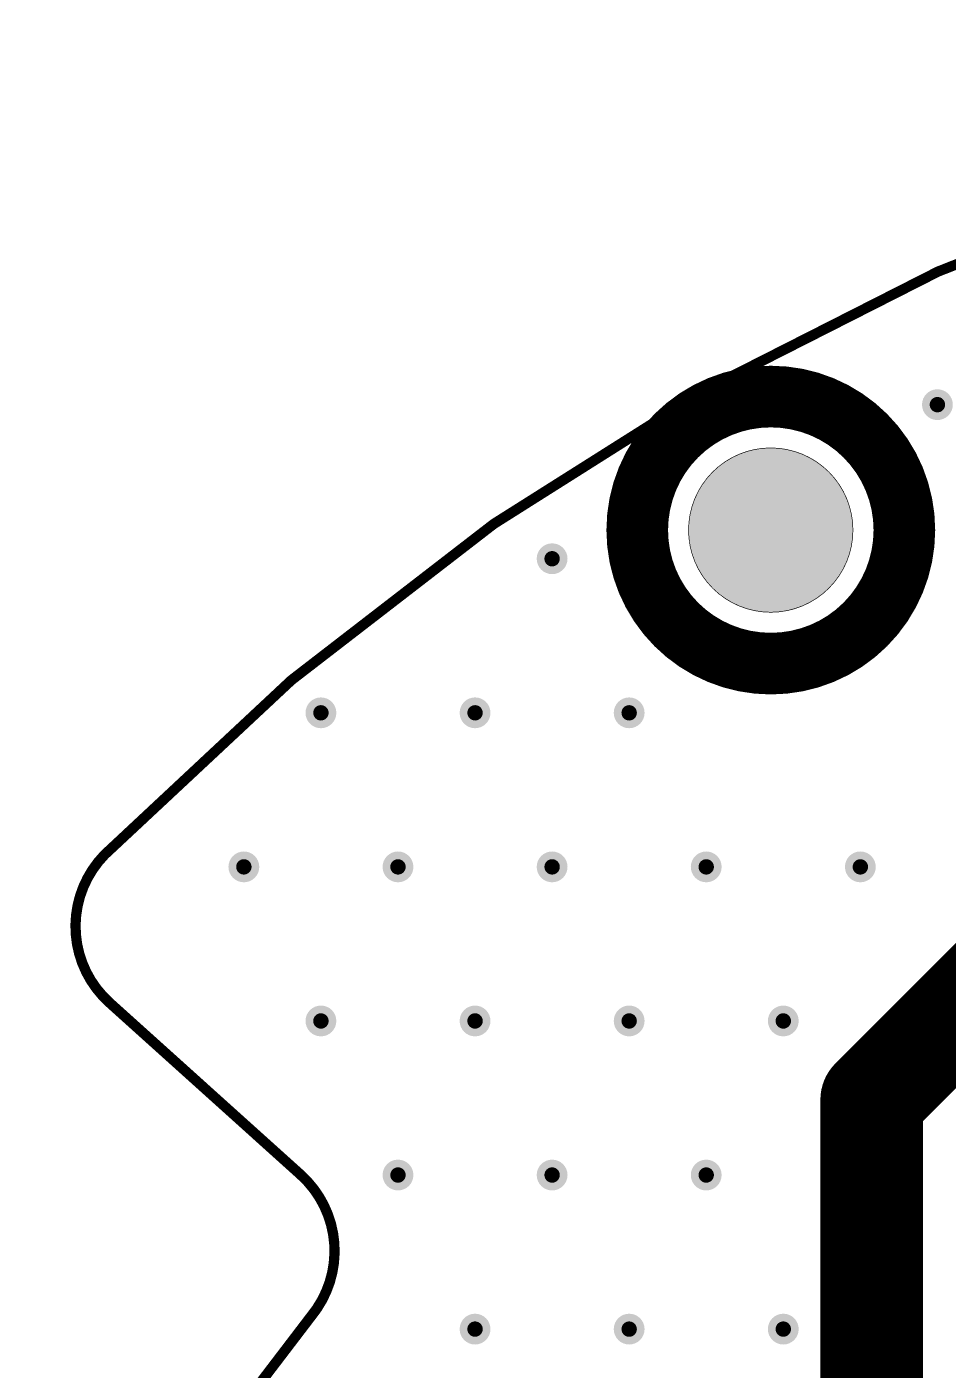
# Model space of a CAD drawing. Header units: inches. Extents: x 0 to 106, y 0 to 106.
# Drawn here: x 13.53 to 31.46, y 79.95 to 106.11 of the extents above; entities that cross this region are included whole.
import ezdxf

# ---------------------------------------------------------------- set-up
doc = ezdxf.new("R2010")
doc.units = ezdxf.units.IN
for name, color, linetype in [('Board shape', 56, 'Continuous'), ('Bottom Layer', 5, 'Continuous'), ('Keep-Out Layer', 6, 'Continuous'), ('Mechanical 1', 6, 'Continuous'), ('Pad Holes', 156, 'Continuous'), ('Top Layer', 1, 'Continuous'), ('Via Holes', 16, 'Continuous')]:
    doc.layers.add(name, color=color, linetype=linetype)

msp = doc.modelspace()

# ---------------------------------------------------------------- hatches: boundary and pattern name
at = {"layer": 'Bottom Layer'}
h = msp.add_hatch(color=5, dxfattribs=at)
edge = h.paths.add_edge_path()
edge.add_arc((31.25, 98.75), 0.3, 0, 360)
h = msp.add_hatch(color=5, dxfattribs=at)
edge = h.paths.add_edge_path()
edge.add_arc((23.75, 95.75), 0.3, 0, 360)
h = msp.add_hatch(color=5, dxfattribs=at)
edge = h.paths.add_edge_path()
edge.add_arc((19.25, 92.75), 0.3, 0, 360)
h = msp.add_hatch(color=5, dxfattribs=at)
edge = h.paths.add_edge_path()
edge.add_arc((22.25, 92.75), 0.3, 0, 360)
h = msp.add_hatch(color=5, dxfattribs=at)
edge = h.paths.add_edge_path()
edge.add_arc((25.25, 92.75), 0.3, 0, 360)
h = msp.add_hatch(color=5, dxfattribs=at)
edge = h.paths.add_edge_path()
edge.add_arc((17.75, 89.75), 0.3, 0, 360)
h = msp.add_hatch(color=5, dxfattribs=at)
edge = h.paths.add_edge_path()
edge.add_arc((20.75, 89.75), 0.3, 0, 360)
h = msp.add_hatch(color=5, dxfattribs=at)
edge = h.paths.add_edge_path()
edge.add_arc((23.75, 89.75), 0.3, 0, 360)
h = msp.add_hatch(color=5, dxfattribs=at)
edge = h.paths.add_edge_path()
edge.add_arc((26.75, 89.75), 0.3, 0, 360)
h = msp.add_hatch(color=5, dxfattribs=at)
edge = h.paths.add_edge_path()
edge.add_arc((29.75, 89.75), 0.3, 0, 360)
h = msp.add_hatch(color=5, dxfattribs=at)
edge = h.paths.add_edge_path()
edge.add_arc((19.25, 86.75), 0.3, 0, 360)
h = msp.add_hatch(color=5, dxfattribs=at)
edge = h.paths.add_edge_path()
edge.add_arc((22.25, 86.75), 0.3, 0, 360)
h = msp.add_hatch(color=5, dxfattribs=at)
edge = h.paths.add_edge_path()
edge.add_arc((25.25, 86.75), 0.3, 0, 360)
h = msp.add_hatch(color=5, dxfattribs=at)
edge = h.paths.add_edge_path()
edge.add_arc((28.25, 86.75), 0.3, 0, 360)
h = msp.add_hatch(color=5, dxfattribs=at)
edge = h.paths.add_edge_path()
edge.add_arc((20.75, 83.75), 0.3, 0, 360)
h = msp.add_hatch(color=5, dxfattribs=at)
edge = h.paths.add_edge_path()
edge.add_arc((23.75, 83.75), 0.3, 0, 360)
h = msp.add_hatch(color=5, dxfattribs=at)
edge = h.paths.add_edge_path()
edge.add_arc((26.75, 83.75), 0.3, 0, 360)
h = msp.add_hatch(color=5, dxfattribs=at)
edge = h.paths.add_edge_path()
edge.add_arc((22.25, 80.75), 0.3, 0, 360)
h = msp.add_hatch(color=5, dxfattribs=at)
edge = h.paths.add_edge_path()
edge.add_arc((25.25, 80.75), 0.3, 0, 360)
h = msp.add_hatch(color=5, dxfattribs=at)
edge = h.paths.add_edge_path()
edge.add_arc((28.25, 80.75), 0.3, 0, 360)
at = {"layer": 'Pad Holes'}
h = msp.add_hatch(color=7, dxfattribs=at)
edge = h.paths.add_edge_path()
edge.add_arc((28.007, 96.308), 1.6, 0, 360)
at = {"layer": 'Top Layer'}
h = msp.add_hatch(color=1, dxfattribs=at)
edge = h.paths.add_edge_path()
edge.add_arc((31.25, 98.75), 0.3, 0, 360)
h = msp.add_hatch(color=1, dxfattribs=at)
edge = h.paths.add_edge_path()
edge.add_arc((23.75, 95.75), 0.3, 0, 360)
h = msp.add_hatch(color=1, dxfattribs=at)
edge = h.paths.add_edge_path()
edge.add_arc((19.25, 92.75), 0.3, 0, 360)
h = msp.add_hatch(color=1, dxfattribs=at)
edge = h.paths.add_edge_path()
edge.add_arc((22.25, 92.75), 0.3, 0, 360)
h = msp.add_hatch(color=1, dxfattribs=at)
edge = h.paths.add_edge_path()
edge.add_arc((25.25, 92.75), 0.3, 0, 360)
h = msp.add_hatch(color=1, dxfattribs=at)
edge = h.paths.add_edge_path()
edge.add_arc((17.75, 89.75), 0.3, 0, 360)
h = msp.add_hatch(color=1, dxfattribs=at)
edge = h.paths.add_edge_path()
edge.add_arc((20.75, 89.75), 0.3, 0, 360)
h = msp.add_hatch(color=1, dxfattribs=at)
edge = h.paths.add_edge_path()
edge.add_arc((23.75, 89.75), 0.3, 0, 360)
h = msp.add_hatch(color=1, dxfattribs=at)
edge = h.paths.add_edge_path()
edge.add_arc((26.75, 89.75), 0.3, 0, 360)
h = msp.add_hatch(color=1, dxfattribs=at)
edge = h.paths.add_edge_path()
edge.add_arc((29.75, 89.75), 0.3, 0, 360)
h = msp.add_hatch(color=1, dxfattribs=at)
edge = h.paths.add_edge_path()
edge.add_arc((19.25, 86.75), 0.3, 0, 360)
h = msp.add_hatch(color=1, dxfattribs=at)
edge = h.paths.add_edge_path()
edge.add_arc((22.25, 86.75), 0.3, 0, 360)
h = msp.add_hatch(color=1, dxfattribs=at)
edge = h.paths.add_edge_path()
edge.add_arc((25.25, 86.75), 0.3, 0, 360)
h = msp.add_hatch(color=1, dxfattribs=at)
edge = h.paths.add_edge_path()
edge.add_arc((28.25, 86.75), 0.3, 0, 360)
h = msp.add_hatch(color=1, dxfattribs=at)
edge = h.paths.add_edge_path()
edge.add_arc((20.75, 83.75), 0.3, 0, 360)
h = msp.add_hatch(color=1, dxfattribs=at)
edge = h.paths.add_edge_path()
edge.add_arc((23.75, 83.75), 0.3, 0, 360)
h = msp.add_hatch(color=1, dxfattribs=at)
edge = h.paths.add_edge_path()
edge.add_arc((26.75, 83.75), 0.3, 0, 360)
h = msp.add_hatch(color=1, dxfattribs=at)
edge = h.paths.add_edge_path()
edge.add_arc((22.25, 80.75), 0.3, 0, 360)
h = msp.add_hatch(color=1, dxfattribs=at)
edge = h.paths.add_edge_path()
edge.add_arc((25.25, 80.75), 0.3, 0, 360)
h = msp.add_hatch(color=1, dxfattribs=at)
edge = h.paths.add_edge_path()
edge.add_arc((28.25, 80.75), 0.3, 0, 360)
at = {"layer": 'Via Holes'}
h = msp.add_hatch(color=7, dxfattribs=at)
edge = h.paths.add_edge_path()
edge.add_arc((31.25, 98.75), 0.15, 0, 360)
h = msp.add_hatch(color=7, dxfattribs=at)
edge = h.paths.add_edge_path()
edge.add_arc((23.75, 95.75), 0.15, 0, 360)
h = msp.add_hatch(color=7, dxfattribs=at)
edge = h.paths.add_edge_path()
edge.add_arc((19.25, 92.75), 0.15, 0, 360)
h = msp.add_hatch(color=7, dxfattribs=at)
edge = h.paths.add_edge_path()
edge.add_arc((22.25, 92.75), 0.15, 0, 360)
h = msp.add_hatch(color=7, dxfattribs=at)
edge = h.paths.add_edge_path()
edge.add_arc((25.25, 92.75), 0.15, 0, 360)
h = msp.add_hatch(color=7, dxfattribs=at)
edge = h.paths.add_edge_path()
edge.add_arc((17.75, 89.75), 0.15, 0, 360)
h = msp.add_hatch(color=7, dxfattribs=at)
edge = h.paths.add_edge_path()
edge.add_arc((20.75, 89.75), 0.15, 0, 360)
h = msp.add_hatch(color=7, dxfattribs=at)
edge = h.paths.add_edge_path()
edge.add_arc((23.75, 89.75), 0.15, 0, 360)
h = msp.add_hatch(color=7, dxfattribs=at)
edge = h.paths.add_edge_path()
edge.add_arc((26.75, 89.75), 0.15, 0, 360)
h = msp.add_hatch(color=7, dxfattribs=at)
edge = h.paths.add_edge_path()
edge.add_arc((29.75, 89.75), 0.15, 0, 360)
h = msp.add_hatch(color=7, dxfattribs=at)
edge = h.paths.add_edge_path()
edge.add_arc((19.25, 86.75), 0.15, 0, 360)
h = msp.add_hatch(color=7, dxfattribs=at)
edge = h.paths.add_edge_path()
edge.add_arc((22.25, 86.75), 0.15, 0, 360)
h = msp.add_hatch(color=7, dxfattribs=at)
edge = h.paths.add_edge_path()
edge.add_arc((25.25, 86.75), 0.15, 0, 360)
h = msp.add_hatch(color=7, dxfattribs=at)
edge = h.paths.add_edge_path()
edge.add_arc((28.25, 86.75), 0.15, 0, 360)
h = msp.add_hatch(color=7, dxfattribs=at)
edge = h.paths.add_edge_path()
edge.add_arc((20.75, 83.75), 0.15, 0, 360)
h = msp.add_hatch(color=7, dxfattribs=at)
edge = h.paths.add_edge_path()
edge.add_arc((23.75, 83.75), 0.15, 0, 360)
h = msp.add_hatch(color=7, dxfattribs=at)
edge = h.paths.add_edge_path()
edge.add_arc((26.75, 83.75), 0.15, 0, 360)
h = msp.add_hatch(color=7, dxfattribs=at)
edge = h.paths.add_edge_path()
edge.add_arc((22.25, 80.75), 0.15, 0, 360)
h = msp.add_hatch(color=7, dxfattribs=at)
edge = h.paths.add_edge_path()
edge.add_arc((25.25, 80.75), 0.15, 0, 360)
h = msp.add_hatch(color=7, dxfattribs=at)
edge = h.paths.add_edge_path()
edge.add_arc((28.25, 80.75), 0.15, 0, 360)

# ---------------------------------------------------------------- linework, layer by layer
at = {"layer": 'Board shape'}
for points in [[(15.04, 89.988, 0.2, 0.2, -0.421928), (90.972, 89.988, 0.2, 0.2, 0)], [(15.135, 87.106, 0.2, 0.2, -0.42575), (15.04, 89.988, 0.2, 0.2, 0)], [(15.135, 87.106, 0.2, 0.2, 0), (18.854, 83.757, 0.2, 0.2, 0)], [(18.854, 83.757, 0.2, 0.2, -0.401532), (19.058, 80.999, 0.2, 0.2, 0)], [(13.626, 72.634, 0.2, 0.2, -0.056855), (19.058, 80.999, 0.2, 0.2, 0)]]:
    msp.add_lwpolyline(points, format="xyseb", dxfattribs=at)
for points in [[(14.99, 89.988, 0.1, 0.1, 1), (15.09, 89.988, 0.1, 0.1, 1)], [(14.99, 89.988, 0.1, 0.1, 1), (15.09, 89.988, 0.1, 0.1, 1)], [(15.085, 87.106, 0.1, 0.1, 1), (15.185, 87.106, 0.1, 0.1, 1)], [(15.085, 87.106, 0.1, 0.1, 1), (15.185, 87.106, 0.1, 0.1, 1)], [(18.804, 83.757, 0.1, 0.1, 1), (18.904, 83.757, 0.1, 0.1, 1)], [(18.804, 83.757, 0.1, 0.1, 1), (18.904, 83.757, 0.1, 0.1, 1)], [(19.008, 80.999, 0.1, 0.1, 1), (19.108, 80.999, 0.1, 0.1, 1)], [(19.008, 80.999, 0.1, 0.1, 1), (19.108, 80.999, 0.1, 0.1, 1)]]:
    msp.add_lwpolyline(points, format="xyseb", close=True, dxfattribs=at)
at = {"layer": 'Keep-Out Layer'}
for points in [[(30.607, 96.308, 1.2, 1.2, 1), (25.407, 96.308, 1.2, 1.2, 1)], [(25.107, 96.308, 0.6, 0.6, 1), (25.707, 96.308, 0.6, 0.6, 1)], [(30.307, 96.308, 0.6, 0.6, 1), (30.907, 96.308, 0.6, 0.6, 1)]]:
    msp.add_lwpolyline(points, format="xyseb", close=True, dxfattribs=at)
at = {"layer": 'Mechanical 1'}
for points in [[(29.606, 96.308, 0.0127, 0.0127, 1), (26.406, 96.308, 0.0127, 0.0127, 1)], [(26.403, 96.308, 0.00635, 0.00635, 1), (26.409, 96.308, 0.00635, 0.00635, 1)], [(29.603, 96.308, 0.00635, 0.00635, 1), (29.609, 96.308, 0.00635, 0.00635, 1)]]:
    msp.add_lwpolyline(points, format="xyseb", close=True, dxfattribs=at)
at = {"layer": 'Top Layer'}
for points in [[(29.972, 85.217, 2, 2, 0), (32.517, 87.762, 2, 2, 0)], [(29.972, 74.316, 2, 2, 0), (29.972, 85.217, 2, 2, 0)]]:
    msp.add_lwpolyline(points, format="xyseb", dxfattribs=at)
msp.add_lwpolyline([(29.472, 85.217, 1, 1, 1), (30.472, 85.217, 1, 1, 1)], format="xyseb", close=True, dxfattribs=at)
msp.add_lwpolyline([(29.472, 85.217, 1, 1, 1), (30.472, 85.217, 1, 1, 1)], format="xyseb", close=True, dxfattribs=at)

doc.saveas('drawing.dxf')
